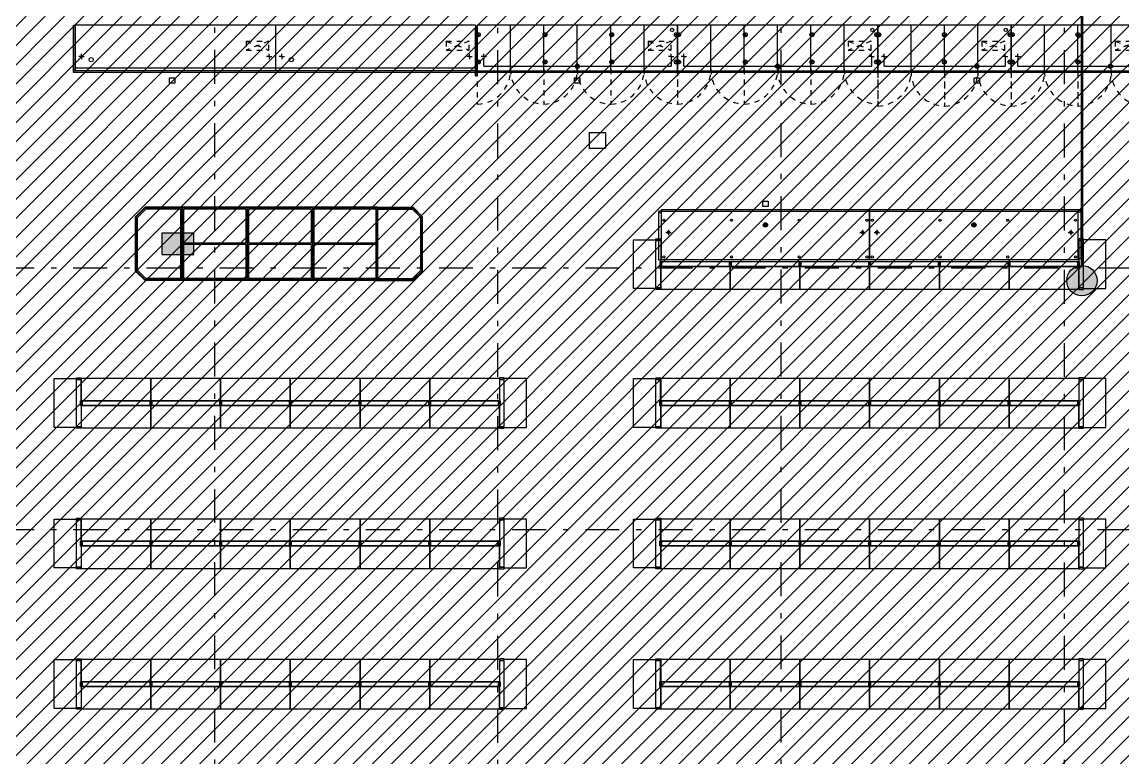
# Model space of a CAD drawing. Header units: millimetres. Extents: x -77 to 207, y -160 to 187.
# Drawn here: x -30.13 to -9.51, y 15.33 to 29.11 of the extents above; entities that cross this region are included whole.
import ezdxf
from ezdxf.xclip import XClip

# ---------------------------------------------------------------- set-up
doc = ezdxf.new("R2010")
doc.units = ezdxf.units.MM
doc.header["$LTSCALE"] = 0.1
for name, pattern in [('X REF - ANELO INST bind$0$X REF - ANELO$0$DASHDOT2', [12.7, 6.35, -3.175, 0, -3.175]), ('X REF - ANELO INST bind$0$X REF - ANELO$0$DASHED2', [0.375, 0.25, -0.125]), ('X REF - ANELO INST bind$0$X REF - ANELO$0$TRATTEGGIATA2', [0.375, 0.25, -0.125])]:
    doc.linetypes.add(name, pattern=pattern)
for name, color, linetype in [('C01 Foil blanco', 30, 'Continuous'), ('X REF - ANELO INST bind$0$X REF - ANELO$0$E-EXHIBIDORAS', 8, 'Continuous'), ('X REF - ANELO INST bind$0$X REF - ANELO$0$E-GONDOLAS', 8, 'Continuous'), ('X REF - ANELO INST bind$0$X REF - ANELO$0$E-REJILLAS', 8, 'Continuous'), ('X REF - ANELO INST bind$0$X REF - ANELO$0$MET-EJE CABRIADAS', 8, 'X REF - ANELO INST bind$0$X REF - ANELO$0$DASHDOT2')]:
    doc.layers.add(name, color=color, linetype=linetype)

# ---------------------------------------------------------------- blocks, each defined once
blk = doc.blocks.new('X REF - ANELO INST bind$0$X REF - ANELO$0$3750')
at = {"layer": 'X REF - ANELO INST bind$0$X REF - ANELO$0$E-EXHIBIDORAS'}
for p, q in [((411945, 430550), (408195, 430550)), ((408195, 430550), (408195, 429700)), ((411945, 430550), (411945, 429700)), ((408317, 429960), (408267, 429960)), ((408317, 429960), (408317, 430010)), ((408317, 429960), (408317, 429910)), ((408317, 429960), (408367, 429960)), ((408455, 429902), (408467, 429930)), ((408467, 429930), (408495, 429942)), ((408495, 429942), (408524, 429931)), ((408524, 429931), (408535, 429902)), ((411830, 429960), (411780, 429960)), ((411830, 429960), (411830, 430010)), ((411830, 429960), (411830, 429910)), ((411830, 429960), (411880, 429960)), ((408195, 429752), (411945, 429752)), ((408195, 429700), (411945, 429700)), ((408467, 429874), (408455, 429902)), ((408495, 429862), (408467, 429874)), ((408524, 429874), (408495, 429862)), ((408535, 429902), (408524, 429874)), ((410695, 429665), (408195, 429665)), ((411945, 429665), (408195, 429665))]:
    blk.add_line(p, q, dxfattribs=at)
at = {"layer": 'X REF - ANELO INST bind$0$X REF - ANELO$0$E-EXHIBIDORAS', "linetype": 'X REF - ANELO INST bind$0$X REF - ANELO$0$TRATTEGGIATA2'}
for p, q in [((411395, 430250), (411825, 430250)), ((411395, 430250), (411825, 430080)), ((411825, 430250), (411395, 430080)), ((411395, 430250), (411395, 430080)), ((411825, 430080), (411825, 430250)), ((411395, 430080), (411825, 430080))]:
    blk.add_line(p, q, dxfattribs=at)
blk = doc.blocks.new('X REF - ANELO INST bind$0$X REF - ANELO$0$lateral derecho')
at = {"layer": 'X REF - ANELO INST bind$0$X REF - ANELO$0$E-EXHIBIDORAS'}
for p, q in [((412153, 429715), (412153, 430550)), ((412153, 429665), (412153, 430550)), ((412153, 430550), (412153, 429700)), ((412153, 430550), (412153, 429700)), ((412183, 430550), (412153, 430550)), ((412153, 430550), (412153, 429700)), ((412183, 429665), (412183, 430550))]:
    blk.add_line(p, q, dxfattribs=at)
at = {"layer": 'X REF - ANELO INST bind$0$X REF - ANELO$0$E-EXHIBIDORAS', "linetype": 'ByBlock'}
for p, q in [((412153, 429665), (412153, 430550)), ((412183, 429665), (412183, 430550)), ((412183, 429665), (412183, 430550)), ((412183, 429665), (412183, 430550)), ((412168, 429700), (412153, 429700)), ((412183, 429665), (412183, 429715)), ((412153, 429665), (412183, 429665))]:
    blk.add_line(p, q, dxfattribs=at)
blk.add_arc((412167, 429716), 15.8, 272.9635, 357.0365, dxfattribs=at)
blk = doc.blocks.new('X REF - ANELO INST bind$0$X REF - ANELO$0$LAT DER GIANT')
at = {"layer": 'X REF - ANELO INST bind$0$X REF - ANELO$0$E-EXHIBIDORAS'}
for p, q in [((-443.359, -298.973), (-443.411, -298.973)), ((-443.359, -299.858), (-443.359, -298.973)), ((-443.411, -299.85), (-443.359, -299.85)), ((-443.381, -299.887), (-443.411, -299.887)), ((-443.359, -299.858), (-443.381, -299.887))]:
    blk.add_line(p, q, dxfattribs=at)
blk = doc.blocks.new('X REF - ANELO INST bind$0$X REF - ANELO$0$central')
for p, q in [((-337.315, 118.763), (-336.095, 118.763)), ((-337.315, 118.763), (-337.315, 118.753)), ((-337.315, 118.753), (-336.095, 118.753)), ((-337.315, 118.753), (-337.315, 117.403)), ((-337.29, 118.728), (-336.12, 118.728)), ((-337.29, 118.728), (-337.29, 118.091)), ((-336.12, 118.728), (-336.12, 118.091)), ((-336.095, 118.763), (-336.095, 118.753)), ((-336.095, 118.753), (-336.095, 117.403)), ((-337.29, 118.091), (-336.12, 118.091)), ((-337.29, 118.066), (-337.29, 117.428)), ((-337.29, 118.066), (-336.12, 118.066)), ((-336.12, 118.066), (-336.12, 117.428)), ((-337.315, 117.403), (-336.095, 117.403)), ((-337.315, 117.403), (-337.315, 117.393)), ((-337.315, 117.393), (-336.095, 117.393)), ((-337.29, 117.428), (-336.12, 117.428)), ((-336.095, 117.403), (-336.095, 117.393))]:
    blk.add_line(p, q)
blk = doc.blocks.new('X REF - ANELO INST bind$0$X REF - ANELO$0$Central 1.35x1.22')
at = {"layer": 'X REF - ANELO INST bind$0$X REF - ANELO$0$E-GONDOLAS', "rotation": 359.9999999947971}
blk.add_blockref('X REF - ANELO INST bind$0$X REF - ANELO$0$central', (337.29, -118.066), dxfattribs=at)
blk = doc.blocks.new('X REF - ANELO INST bind$0$X REF - ANELO$0$cabecera')
for p, q in [((-336.748, 118.474), (-336.055, 118.474)), ((-336.748, 118.474), (-336.748, 118.464)), ((-336.748, 117.714), (-336.748, 118.464)), ((-336.748, 118.464), (-336.059, 118.464)), ((-336.723, 118.439), (-336.069, 118.439)), ((-336.723, 117.139), (-336.723, 118.439)), ((-336.723, 118.439), (-336.069, 118.439)), ((-336.069, 118.439), (-335.913, 118.283)), ((-336.059, 118.464), (-335.888, 118.293)), ((-336.055, 118.474), (-335.878, 118.298)), ((-335.913, 117.295), (-335.913, 118.283)), ((-335.888, 117.285), (-335.888, 118.293)), ((-335.878, 117.281), (-335.878, 118.298)), ((-336.748, 117.114), (-336.748, 117.714)), ((-336.723, 117.139), (-336.069, 117.139)), ((-336.723, 117.139), (-336.069, 117.139)), ((-336.069, 117.139), (-335.913, 117.295)), ((-336.059, 117.114), (-335.888, 117.285)), ((-336.055, 117.104), (-335.878, 117.281)), ((-336.748, 117.114), (-336.059, 117.114)), ((-336.748, 117.114), (-336.748, 117.104)), ((-336.748, 117.104), (-336.174, 117.104)), ((-336.748, 117.104), (-336.055, 117.104))]:
    blk.add_line(p, q)
blk = doc.blocks.new('X REF - ANELO INST bind$0$X REF - ANELO$0$Cabecera 1.35x0.80')
at = {"layer": 'X REF - ANELO INST bind$0$X REF - ANELO$0$E-GONDOLAS'}
blk.add_blockref('X REF - ANELO INST bind$0$X REF - ANELO$0$cabecera', (336.748, -117.104), dxfattribs=at)
blk = doc.blocks.new('X REF - ANELO INST bind$0$X REF - ANELO$0$TRAMO CENTRAL')
at = {"layer": 'X REF - ANELO INST bind$0$X REF - ANELO$0$E-GONDOLAS'}
for points in [[(1353.744, 558.952), (1355.049, 558.952), (1355.049, 559.372), (1353.744, 559.372)], [(1353.729, 558.862), (1353.759, 558.862), (1353.759, 558.952), (1353.729, 558.952)], [(1353.729, 558.952), (1353.759, 558.952), (1353.759, 558.862), (1353.729, 558.862)], [(1353.744, 558.862), (1355.049, 558.862), (1355.049, 558.442), (1353.744, 558.442)], [(1353.759, 558.862), (1355.034, 558.862), (1355.034, 558.952), (1353.759, 558.952)], [(1353.759, 558.952), (1355.034, 558.952), (1355.034, 558.862), (1353.759, 558.862)], [(1355.034, 558.862), (1355.064, 558.862), (1355.064, 558.952), (1355.034, 558.952)], [(1355.034, 558.952), (1355.064, 558.952), (1355.064, 558.862), (1355.034, 558.862)]]:
    blk.add_lwpolyline(points, close=True, dxfattribs=at)
blk = doc.blocks.new('X REF - ANELO INST bind$0$X REF - ANELO$0$PUNTERA')
at = {"layer": 'X REF - ANELO INST bind$0$X REF - ANELO$0$E-GONDOLAS'}
for p, q in [((1350.083, 558.73), (1349.168, 558.73)), ((1349.168, 558.73), (1349.168, 558.31)), ((1350.083, 558.31), (1350.083, 558.73)), ((1350.068, 558.31), (1349.183, 558.31)), ((1349.183, 558.31), (1349.183, 558.22)), ((1349.183, 558.22), (1350.068, 558.22)), ((1350.068, 558.22), (1350.068, 558.31))]:
    blk.add_line(p, q, dxfattribs=at)
for points in [[(1349.153, 558.22), (1349.183, 558.22), (1349.183, 558.31), (1349.153, 558.31)], [(1350.068, 558.22), (1350.098, 558.22), (1350.098, 558.31), (1350.068, 558.31)]]:
    blk.add_lwpolyline(points, close=True, dxfattribs=at)
blk = doc.blocks.new('X REF - ANELO INST bind$0$X REF - ANELO$0$FREEZER 5P')
at = {"layer": 'X REF - ANELO INST bind$0$X REF - ANELO$0$E-EXHIBIDORAS'}
blk.add_hatch(color=256, dxfattribs=at).paths.add_polyline_path([(473.67, 76.713, 1), (473.59, 76.713, 1)])
for p, q in [((471.862, 76.853), (471.762, 76.853)), ((471.812, 76.803), (471.812, 76.903)), ((475.497, 76.853), (475.397, 76.853)), ((475.447, 76.803), (475.447, 76.903)), ((471.677, 76.463), (475.582, 76.463))]:
    blk.add_line(p, q, dxfattribs=at)
blk.add_lwpolyline([(471.677, 76.433), (475.582, 76.433), (475.582, 77.363), (471.677, 77.363), (471.677, 76.433)], dxfattribs=at)
for centre, radius in [((471.727, 77.313), 0.02), ((472.996, 77.313), 0.02), ((474.264, 77.313), 0.02), ((475.532, 77.313), 0.02), ((471.812, 76.853), 0.025), ((473.63, 76.713), 0.04), ((475.447, 76.853), 0.025), ((471.727, 76.626), 0.02), ((472.996, 76.626), 0.02), ((474.264, 76.626), 0.02), ((475.532, 76.626), 0.02)]:
    blk.add_circle(centre, radius, dxfattribs=at)
blk = doc.blocks.new('X REF - ANELO INST bind$0$X REF - ANELO$0$COSTAN-REFERENCIA DE DESAGÜES')
at = {"layer": 'X REF - ANELO INST bind$0$X REF - ANELO$0$E-EXHIBIDORAS'}
blk.add_hatch(color=256, dxfattribs=at).paths.add_polyline_path([(40, 0, 1), (-40, 0, 1)])
blk.add_circle((0, 0), 40, dxfattribs=at)
blk = doc.blocks.new('X REF - ANELO INST bind$0$X REF - ANELO$0$COSTAN-CAM-COSTAN-CAM-COSTAN-CAM-COSTAN-CAM-COSTAN-CAM-COSTAN-CAM-COSTAN-CAM-COSTAN-CAM-COSTAN-CAM-COSTAN-CAM-COSTAN-CAM-COSTAN-CAM-COSTAN-CAM-COSTAN-CAM-COSTAN-CAM-COSTAN-CAM-LI_TL1_N_ECO 375')
at = {"layer": 'X REF - ANELO INST bind$0$X REF - ANELO$0$E-EXHIBIDORAS'}
for p, q in [((3750, 0), (0, 0)), ((0, 0), (0, -855)), ((625, -890), (625, 0)), ((1250, -855), (1250, 0)), ((1875, -890), (1875, 0)), ((2500, -855), (2500, 0)), ((3125, -890), (3125, 0)), ((3750, -855), (3750, 0)), ((-18, -180), (58, -180)), ((20, -142), (20, -218)), ((1232, -180), (1308, -180)), ((1270, -142), (1270, -218)), ((2482, -180), (2558, -180)), ((2520, -142), (2520, -218)), ((3768, -180), (3692, -180)), ((3730, -142), (3730, -218)), ((122, -590), (72, -590)), ((122, -590), (122, -540)), ((122, -590), (122, -640)), ((122, -590), (172, -590)), ((3635, -590), (3585, -590)), ((3635, -590), (3635, -540)), ((3635, -590), (3635, -640)), ((3635, -590), (3685, -590)), ((-18, -690), (58, -690)), ((20, -652), (20, -728)), ((122, -770), (122, -645)), ((122, -770), (3635, -770)), ((1232, -690), (1308, -690)), ((1270, -652), (1270, -728)), ((1925, -770), (1825, -770)), ((1875, -720), (1875, -820)), ((2482, -690), (2558, -690)), ((2520, -652), (2520, -728)), ((3635, -645), (3635, -770)), ((3768, -690), (3692, -690)), ((3730, -652), (3730, -728)), ((0, -855), (3750, -855)), ((3720, -890), (3750, -890))]:
    blk.add_line(p, q, dxfattribs=at)
at = {"layer": 'X REF - ANELO INST bind$0$X REF - ANELO$0$E-EXHIBIDORAS', "linetype": 'X REF - ANELO INST bind$0$X REF - ANELO$0$TRATTEGGIATA2'}
for p, q in [((3200, -300), (3630, -300)), ((3200, -300), (3630, -470)), ((3630, -300), (3200, -470)), ((3200, -300), (3200, -470)), ((3630, -470), (3630, -300)), ((3200, -470), (3630, -470))]:
    blk.add_line(p, q, dxfattribs=at)
at = {"layer": 'X REF - ANELO INST bind$0$X REF - ANELO$0$E-EXHIBIDORAS', "linetype": 'X REF - ANELO INST bind$0$X REF - ANELO$0$DASHED2', "ltscale": 2000}
for p, q in [((1250, -820), (1250, -1480)), ((2500, -820), (2500, -1480)), ((3750, -820), (3750, -1480)), ((0, -855), (0, -1480))]:
    blk.add_line(p, q, dxfattribs=at)
at = {"layer": 'X REF - ANELO INST bind$0$X REF - ANELO$0$E-EXHIBIDORAS', "linetype": 'ByBlock'}
blk.add_line((3750, -890), (0, -890), dxfattribs=at)
at = {"layer": 'X REF - ANELO INST bind$0$X REF - ANELO$0$E-EXHIBIDORAS'}
for centre, radius in [((20, -180), 37.6), ((1270, -180), 37.6), ((2520, -180), 37.6), ((3650, -90), 31), ((3730, -180), 37.6), ((20, -690), 37.6), ((1270, -690), 37.6), ((2520, -690), 37.6), ((3730, -690), 37.6)]:
    blk.add_circle(centre, radius, dxfattribs=at)
at = {"layer": 'X REF - ANELO INST bind$0$X REF - ANELO$0$E-EXHIBIDORAS', "linetype": 'X REF - ANELO INST bind$0$X REF - ANELO$0$DASHED2', "ltscale": 2000}
for centre, start, end in [((-17, -838), 271.5602, 1.5602), ((1267, -838), 178.4398, 268.4398), ((1233, -838), 271.5602, 1.5602), ((2517, -838), 178.4398, 268.4398), ((2483, -838), 271.5602, 1.5602), ((3767, -838), 178.4398, 268.4398)]:
    blk.add_arc(centre, 643, start, end, dxfattribs=at)
at = {"layer": 'X REF - ANELO INST bind$0$X REF - ANELO$0$E-EXHIBIDORAS'}
blk.add_blockref('X REF - ANELO INST bind$0$X REF - ANELO$0$COSTAN-REFERENCIA DE DESAGÜES', (1875, -770), dxfattribs=at)
blk = doc.blocks.new('X REF - ANELO INST bind$0$X REF - ANELO$0$LI_TL1_N_ ECO 250')
at = {"layer": 'X REF - ANELO INST bind$0$X REF - ANELO$0$E-EXHIBIDORAS'}
for p, q in [((2500, 0), (0, 0)), ((0, 0), (0, -855)), ((625, -890), (625, 0)), ((1250, -855), (1250, 0)), ((1875, -890), (1875, 0)), ((2500, -855), (2500, 0)), ((-18, -180), (58, -180)), ((20, -142), (20, -218)), ((1212, -180), (1288, -180)), ((1250, -142), (1250, -218)), ((2518, -180), (2442, -180)), ((2480, -142), (2480, -218)), ((122, -590), (72, -590)), ((122, -590), (122, -540)), ((122, -590), (122, -640)), ((122, -590), (172, -590)), ((2385, -590), (2335, -590)), ((2385, -590), (2385, -540)), ((2385, -590), (2385, -640)), ((2385, -590), (2435, -590)), ((-18, -690), (58, -690)), ((20, -652), (20, -728)), ((122, -770), (122, -645)), ((122, -770), (2385, -770)), ((1212, -690), (1288, -690)), ((1250, -652), (1250, -728)), ((1910, -770), (1810, -770)), ((1860, -720), (1860, -820)), ((2385, -645), (2385, -770)), ((2518, -690), (2442, -690)), ((2480, -652), (2480, -728)), ((0, -855), (2500, -855)), ((0, -855), (0, -890)), ((2500, -890), (0, -890)), ((2470, -890), (2500, -890))]:
    blk.add_line(p, q, dxfattribs=at)
at = {"layer": 'X REF - ANELO INST bind$0$X REF - ANELO$0$E-EXHIBIDORAS', "linetype": 'X REF - ANELO INST bind$0$X REF - ANELO$0$TRATTEGGIATA2'}
for p, q in [((1950, -300), (2380, -300)), ((1950, -300), (2380, -470)), ((2380, -300), (1950, -470)), ((1950, -300), (1950, -470)), ((2380, -470), (2380, -300)), ((1950, -470), (2380, -470))]:
    blk.add_line(p, q, dxfattribs=at)
at = {"layer": 'X REF - ANELO INST bind$0$X REF - ANELO$0$E-EXHIBIDORAS', "linetype": 'X REF - ANELO INST bind$0$X REF - ANELO$0$DASHED2'}
for p, q in [((0, -890), (0, -1515)), ((1250, -855), (1250, -1515)), ((1250, -890), (1250, -1515)), ((2500, -855), (2500, -1515))]:
    blk.add_line(p, q, dxfattribs=at)
at = {"layer": 'X REF - ANELO INST bind$0$X REF - ANELO$0$E-EXHIBIDORAS'}
for centre, radius in [((20, -180), 37.6), ((1250, -180), 37.6), ((2400, -90), 31), ((2480, -180), 37.6), ((20, -690), 37.6), ((1250, -690), 37.6), ((2480, -690), 37.6)]:
    blk.add_circle(centre, radius, dxfattribs=at)
at = {"layer": 'X REF - ANELO INST bind$0$X REF - ANELO$0$E-EXHIBIDORAS', "linetype": 'X REF - ANELO INST bind$0$X REF - ANELO$0$DASHED2'}
for centre, start, end in [((-17, -873), 271.5602, 1.5602), ((1267, -873), 178.4398, 268.4398), ((1233, -873), 271.5602, 1.5602), ((2517, -873), 178.4398, 268.4398)]:
    blk.add_arc(centre, 643, start, end, dxfattribs=at)
at = {"layer": 'X REF - ANELO INST bind$0$X REF - ANELO$0$E-EXHIBIDORAS'}
blk.add_blockref('X REF - ANELO INST bind$0$X REF - ANELO$0$COSTAN-REFERENCIA DE DESAGÜES', (1860, -770), dxfattribs=at)
blk = doc.blocks.new('X REF - ANELO INST bind$0$X REF - ANELO')
at = {"layer": 'X REF - ANELO INST bind$0$X REF - ANELO$0$E-EXHIBIDORAS'}
blk.add_lwpolyline([(-27.516, 25.154), (-27.516, 24.754), (-26.916, 24.754), (-26.916, 25.154)], close=True, dxfattribs=at)
blk.add_solid([(-26.916, 25.154), (-27.516, 25.154), (-26.916, 24.754), (-27.516, 24.754)], dxfattribs=at)
at = {"layer": 'X REF - ANELO INST bind$0$X REF - ANELO$0$E-GONDOLAS'}
for points in [[(-18.157, 24.619), (-18.187, 24.619), (-18.187, 24.529), (-18.157, 24.529)], [(-16.882, 24.619), (-18.157, 24.619), (-18.157, 24.529), (-16.882, 24.529)], [(-16.852, 24.619), (-16.882, 24.619), (-16.882, 24.529), (-16.852, 24.529)], [(-15.577, 24.619), (-16.852, 24.619), (-16.852, 24.529), (-15.577, 24.529)], [(-15.547, 24.619), (-15.577, 24.619), (-15.577, 24.529), (-15.547, 24.529)], [(-14.272, 24.619), (-15.547, 24.619), (-15.547, 24.529), (-14.272, 24.529)], [(-14.242, 24.619), (-14.272, 24.619), (-14.272, 24.529), (-14.242, 24.529)], [(-12.967, 24.619), (-14.242, 24.619), (-14.242, 24.529), (-12.967, 24.529)], [(-12.937, 24.619), (-12.967, 24.619), (-12.967, 24.529), (-12.937, 24.529)], [(-11.662, 24.619), (-12.937, 24.619), (-12.937, 24.529), (-11.662, 24.529)], [(-11.632, 24.619), (-11.662, 24.619), (-11.662, 24.529), (-11.632, 24.529)], [(-10.357, 24.619), (-11.632, 24.619), (-11.632, 24.529), (-10.357, 24.529)], [(-10.327, 24.619), (-10.357, 24.619), (-10.357, 24.529), (-10.327, 24.529)], [(-16.867, 24.529), (-18.172, 24.529), (-18.172, 24.109), (-16.867, 24.109)], [(-15.562, 24.529), (-16.867, 24.529), (-16.867, 24.109), (-15.562, 24.109)], [(-14.257, 24.529), (-15.562, 24.529), (-15.562, 24.109), (-14.257, 24.109)], [(-12.952, 24.529), (-14.257, 24.529), (-14.257, 24.109), (-12.952, 24.109)], [(-11.647, 24.529), (-12.952, 24.529), (-12.952, 24.109), (-11.647, 24.109)], [(-10.342, 24.529), (-11.647, 24.529), (-11.647, 24.109), (-10.342, 24.109)]]:
    blk.add_lwpolyline(points, close=True, dxfattribs=at)
at = {"layer": 'X REF - ANELO INST bind$0$X REF - ANELO$0$E-REJILLAS'}
for points, elevation in [([(-27.372, 28.065), (-27.272, 28.065), (-27.272, 27.965), (-27.372, 27.965)], 0.002), ([(-19.782, 28.065), (-19.682, 28.065), (-19.682, 27.965), (-19.782, 27.965)], 0.002), ([(-12.297, 28.065), (-12.197, 28.065), (-12.197, 27.965), (-12.297, 27.965)], 0.003), ([(-19.502, 27.041), (-19.202, 27.041), (-19.202, 26.741), (-19.502, 26.741)], -0.046), ([(-16.26, 25.752), (-16.16, 25.752), (-16.16, 25.652), (-16.26, 25.652)], 0.049)]:
    blk.add_lwpolyline(points, close=True, dxfattribs=dict(at, elevation=elevation))
at = {"layer": 'X REF - ANELO INST bind$0$X REF - ANELO$0$MET-EJE CABRIADAS'}
for p, q in [((-26.522, -0.82, 0.019), (-26.522, 42.121, 0.019)), ((-21.218, -0.827, -0.001), (-21.218, 42.114, -0.001)), ((-15.913, -0.82, 0.019), (-15.913, 30.236, 0.019)), ((-10.609, -0.827, -0.001), (-10.609, 30.236, -0.001)), ((1.604, 24.5), (-54.28, 24.5)), ((1.604, 19.6), (-54.28, 19.6))]:
    blk.add_line(p, q, dxfattribs=at)
at = {"yscale": 0.0009999999999764}
for p, xscale, zscale in [((383.016, -401.5), -0.0009999999999764, 0.001), ((-433.79, -401.565), 0.0009999999999764, 0.0009999999999764)]:
    blk.add_blockref('X REF - ANELO INST bind$0$X REF - ANELO$0$lateral derecho', p, dxfattribs=dict(at, xscale=xscale, zscale=zscale))
at = {"xscale": -1}
for name, p in [('X REF - ANELO INST bind$0$X REF - ANELO$0$Cabecera 1.35x0.80', (-27.134, 24.269)), ('X REF - ANELO INST bind$0$X REF - ANELO$0$Central 1.35x1.22', (-25.939, 24.942)), ('X REF - ANELO INST bind$0$X REF - ANELO$0$Central 1.35x1.22', (-24.719, 24.942)), ('X REF - ANELO INST bind$0$X REF - ANELO$0$Central 1.35x1.22', (-23.499, 24.942))]:
    blk.add_blockref(name, p, dxfattribs=at)
blk.add_blockref('X REF - ANELO INST bind$0$X REF - ANELO$0$Cabecera 1.35x0.80', (-23.499, 24.269))
for name, p, rotation in [('X REF - ANELO INST bind$0$X REF - ANELO$0$LAT DER GIANT', (-461.573, -274.315), 179.9999999999999), ('X REF - ANELO INST bind$0$X REF - ANELO$0$FREEZER 5P', (457.42, 102.022), 179.9999815321164), ('X REF - ANELO INST bind$0$X REF - ANELO$0$FREEZER 5P', (461.325, 102.022), 179.9999815321164), ('X REF - ANELO INST bind$0$X REF - ANELO$0$PUNTERA', (-568.562, 1374.2), 270)]:
    blk.add_blockref(name, p, dxfattribs=dict(rotation=rotation))
for name, p, rotation in [('X REF - ANELO INST bind$0$X REF - ANELO$0$LAT DER GIANT', (433.058, -274.298), 180), ('X REF - ANELO INST bind$0$X REF - ANELO$0$PUNTERA', (540.049, 1374.2), 90)]:
    blk.add_blockref(name, p, dxfattribs=dict(at, rotation=rotation))
at = {"layer": 'X REF - ANELO INST bind$0$X REF - ANELO$0$E-EXHIBIDORAS'}
for name, p, xscale, yscale, zscale in [('X REF - ANELO INST bind$0$X REF - ANELO$0$3750', (-437.332, -401.5), 0.0009999999999764, 0.0009999999999764, 0.0009999999999764), ('X REF - ANELO INST bind$0$X REF - ANELO$0$3750', (-433.582, -401.5), 0.0009999999999764, 0.0009999999999764, 0.0009999999999764), ('X REF - ANELO INST bind$0$X REF - ANELO$0$COSTAN-CAM-COSTAN-CAM-COSTAN-CAM-COSTAN-CAM-COSTAN-CAM-COSTAN-CAM-COSTAN-CAM-COSTAN-CAM-COSTAN-CAM-COSTAN-CAM-COSTAN-CAM-COSTAN-CAM-COSTAN-CAM-COSTAN-CAM-COSTAN-CAM-COSTAN-CAM-LI_TL1_N_ECO 375', (-21.607, 29.05), 0.001, 0.001, 0.001), ('X REF - ANELO INST bind$0$X REF - ANELO$0$COSTAN-CAM-COSTAN-CAM-COSTAN-CAM-COSTAN-CAM-COSTAN-CAM-COSTAN-CAM-COSTAN-CAM-COSTAN-CAM-COSTAN-CAM-COSTAN-CAM-COSTAN-CAM-COSTAN-CAM-COSTAN-CAM-COSTAN-CAM-COSTAN-CAM-COSTAN-CAM-LI_TL1_N_ECO 375', (-17.857, 29.05), 0.001, 0.001, 0.001), ('X REF - ANELO INST bind$0$X REF - ANELO$0$LI_TL1_N_ ECO 250', (-14.107, 29.05), 0.001, 0.001, 0.001), ('X REF - ANELO INST bind$0$X REF - ANELO$0$LI_TL1_N_ ECO 250', (-11.607, 29.05), 0.001, 0.001, 0.001)]:
    blk.add_blockref(name, p, dxfattribs=dict(at, xscale=xscale, yscale=yscale, zscale=zscale))
at = {"layer": 'X REF - ANELO INST bind$0$X REF - ANELO$0$E-GONDOLAS', "xscale": -1, "rotation": 90}
for p in [(529.199, 1371.6), (540.049, 1371.6), (529.199, 1368.97), (540.049, 1368.97), (529.199, 1366.34), (540.049, 1366.34)]:
    blk.add_blockref('X REF - ANELO INST bind$0$X REF - ANELO$0$PUNTERA', p, dxfattribs=at)
at = {"layer": 'X REF - ANELO INST bind$0$X REF - ANELO$0$E-GONDOLAS', "xscale": -1}
for p in [(1326.027, -536.933), (1327.332, -536.933), (1328.637, -536.933), (1329.942, -536.933), (1331.247, -536.933), (1332.552, -536.933), (1336.877, -536.933), (1338.182, -536.933), (1339.487, -536.933), (1340.792, -536.933), (1342.097, -536.933), (1343.402, -536.933), (1326.027, -539.563), (1327.332, -539.563), (1328.637, -539.563), (1329.942, -539.563), (1331.247, -539.563), (1332.552, -539.563), (1336.877, -539.563), (1338.182, -539.563), (1339.487, -539.563), (1340.792, -539.563), (1342.097, -539.563), (1343.402, -539.563), (1326.027, -542.193), (1327.332, -542.193), (1328.637, -542.193), (1329.942, -542.193), (1331.247, -542.193), (1332.552, -542.193), (1336.877, -542.193), (1338.182, -542.193), (1339.487, -542.193), (1340.792, -542.193), (1342.097, -542.193), (1343.402, -542.193)]:
    blk.add_blockref('X REF - ANELO INST bind$0$X REF - ANELO$0$TRAMO CENTRAL', p, dxfattribs=at)
at = {"layer": 'X REF - ANELO INST bind$0$X REF - ANELO$0$E-GONDOLAS', "rotation": 270}
for p in [(-579.412, 1371.6), (-568.562, 1371.6), (-579.412, 1368.97), (-568.562, 1368.97), (-579.412, 1366.34), (-568.562, 1366.34)]:
    blk.add_blockref('X REF - ANELO INST bind$0$X REF - ANELO$0$PUNTERA', p, dxfattribs=at)
blk = doc.blocks.new('X REF - ANELO INST bind')
ref = blk.add_blockref('X REF - ANELO INST bind$0$X REF - ANELO', (0, 0))
XClip(ref).set_block_clipping_path([(-76.9680737415, -24.7711317477), (92.9860355418, 61.1669630168)])

msp = doc.modelspace()

# ---------------------------------------------------------------- hatches: boundary and pattern name
at = {"layer": 'C01 Foil blanco'}
h = msp.add_hatch(dxfattribs=at)
h.set_pattern_fill('ANSI31', color=256, scale=0.08, style=0)
edge = h.paths.add_edge_path()
edge.add_line((-49.021, 4.585), (-49.021, 14.561))
edge.add_line((-49.021, 14.561), (-53.198, 14.561))
edge.add_line((-53.198, 14.561), (-53.198, 16.714))
edge.add_line((-53.198, 16.714), (-49.021, 16.714))
edge.add_line((-49.021, 16.714), (-49.021, 37.381))
edge.add_line((-49.021, 37.381), (-26.423, 37.381))
edge.add_line((-26.423, 37.381), (-26.423, 33.427))
edge.add_line((-26.423, 33.427), (-29.121, 33.427))
edge.add_line((-29.121, 33.427), (-29.121, 29.245))
edge.add_line((-29.121, 29.245), (-42.677, 29.245))
edge.add_line((-42.677, 29.245), (-42.676, 4.585))
edge.add_line((-42.676, 4.585), (-49.021, 4.585))
h = msp.add_hatch(dxfattribs=at)
h.set_pattern_fill('ANSI31', color=256, scale=0.08, style=0)
edge = h.paths.add_edge_path()
edge.add_line((-6.554, 29.605), (-5.607, 29.605))
edge.add_line((-5.607, 29.605), (-5.607, 24.034))
edge.add_line((-5.607, 24.034), (-1.366, 24.034))
edge.add_line((-1.366, 24.034), (-1.366, 22.02))
edge.add_line((-1.366, 22.02), (0.11, 22.02))
edge.add_line((0.11, 22.02), (0.11, 6.908))
edge.add_line((0.11, 6.908), (-1.39, 6.908))
edge.add_line((-1.39, 6.908), (-1.39, 4.96))
edge.add_line((-1.39, 4.96), (-4.702, 4.96))
edge.add_line((-4.702, 4.96), (-4.702, 0.054))
edge.add_line((-4.702, 0.054), (-5.198, 0.054))
edge.add_line((-5.198, 0.054), (-5.198, 0.185))
edge.add_line((-5.198, 0.185), (-31.525, 0.185))
edge.add_line((-31.525, 0.185), (-31.525, 29.215))
edge.add_line((-31.525, 29.215), (-26.423, 29.215))
edge.add_line((-26.423, 29.215), (-26.423, 29.605))
edge.add_line((-26.423, 29.605), (-6.554, 29.605))
h = msp.add_hatch(color=256, dxfattribs=at)
edge = h.paths.add_edge_path()
edge.add_arc((-10.282, 24.266), 0.285, 0, 360)

# ---------------------------------------------------------------- linework, layer by layer
at = {"layer": 'C01 Foil blanco', "const_width": 0.05, "elevation": 0}
msp.add_lwpolyline([(-10.282, 24.516), (-10.282, 43.778), (-8.585, 43.778), (-8.585, 43.075)], dxfattribs=at)
at = {"layer": 'C01 Foil blanco'}
msp.add_circle((-10.282, 24.266, -0.094), 0.285, dxfattribs=at)

# ---------------------------------------------------------------- block references
msp.add_blockref('X REF - ANELO INST bind', (0, 0))

doc.saveas('drawing.dxf')
